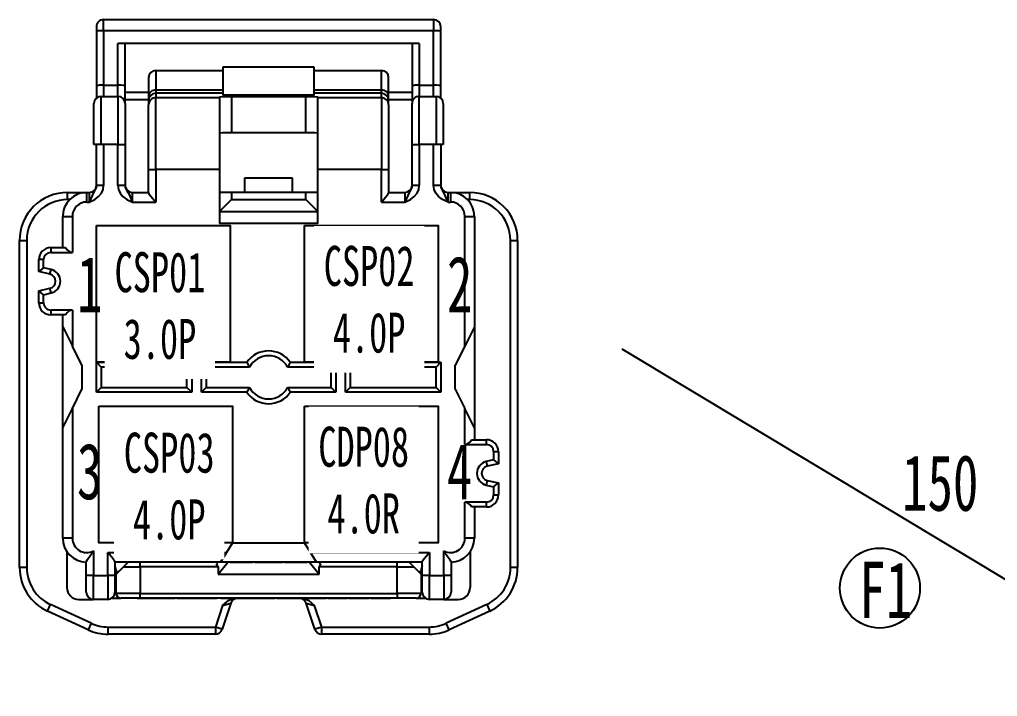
# Model space of a CAD drawing. Header units: millimetres. Extents: x 3853 to 7217, y 3585 to 4426.
# Drawn here: x 4837.8 to 4898.9, y 3839.9 to 3882.2 of the extents above; entities that cross this region are included whole.
import ezdxf

# ---------------------------------------------------------------- set-up
doc = ezdxf.new("R2010")
doc.units = ezdxf.units.MM
doc.layers.add('_0', color=7, linetype='Continuous', lineweight=25)
doc.styles.add('标准', font='', dxfattribs={"width": 0.667})
doc.styles.get('标准').set_extended_font_data('SimSun')

msp = doc.modelspace()

# ---------------------------------------------------------------- linework, layer by layer
at = {"layer": '_0', "lineweight": -2}
for p, q in [((4843.039, 3882.208), (4863.664, 3882.208)), ((4843.039, 3881.51), (4843.039, 3882.208)), ((4863.664, 3882.208), (4863.664, 3881.51)), ((4842.589, 3881.758), (4842.589, 3881.479)), ((4863.664, 3881.51), (4843.039, 3881.51)), ((4843.039, 3881.51), (4843.039, 3878.106)), ((4863.664, 3878.106), (4863.664, 3881.51)), ((4864.114, 3881.479), (4864.114, 3881.758)), ((4842.589, 3881.479), (4842.589, 3878.074)), ((4864.114, 3878.074), (4864.114, 3881.479)), ((4843.939, 3878.106), (4843.939, 3880.708)), ((4862.764, 3880.708), (4843.939, 3880.708)), ((4844.389, 3878.074), (4844.389, 3880.708)), ((4862.314, 3880.708), (4862.314, 3878.074)), ((4862.764, 3880.708), (4862.764, 3878.106)), ((4850.501, 3879.238), (4850.501, 3877.483)), ((4856.201, 3879.238), (4850.501, 3879.238)), ((4856.201, 3877.483), (4856.201, 3879.238)), ((4845.851, 3878.578), (4845.851, 3877.427)), ((4846.301, 3879.028), (4850.501, 3879.028)), ((4846.301, 3879.028), (4846.301, 3877.813)), ((4856.201, 3879.028), (4860.401, 3879.028)), ((4860.401, 3877.813), (4860.401, 3879.028)), ((4860.851, 3877.427), (4860.851, 3878.578)), ((4842.589, 3878.074), (4842.589, 3877.294)), ((4843.039, 3878.106), (4843.939, 3878.106)), ((4843.039, 3878.106), (4843.039, 3877.408)), ((4843.939, 3877.408), (4843.939, 3878.106)), ((4844.389, 3876.96), (4844.389, 3878.074)), ((4862.314, 3878.074), (4862.314, 3876.958)), ((4862.764, 3878.106), (4863.664, 3878.106)), ((4862.764, 3878.106), (4862.764, 3877.408)), ((4863.664, 3877.408), (4863.664, 3878.106)), ((4864.114, 3877.294), (4864.114, 3878.074)), ((4842.889, 3877.408), (4843.939, 3877.408)), ((4842.889, 3874.408), (4842.889, 3877.408)), ((4843.939, 3877.408), (4843.939, 3874.408)), ((4844.389, 3877.668), (4845.851, 3877.668)), ((4845.851, 3877.647), (4844.389, 3877.647)), ((4845.851, 3877.427), (4845.851, 3877.152)), ((4846.301, 3877.813), (4846.301, 3877.602)), ((4846.301, 3877.813), (4850.501, 3877.813)), ((4850.501, 3877.602), (4846.301, 3877.602)), ((4846.301, 3877.602), (4846.301, 3877.333)), ((4846.301, 3877.333), (4850.276, 3877.333)), ((4846.301, 3872.834), (4846.301, 3877.333)), ((4850.276, 3877.333), (4850.276, 3877.366)), ((4850.276, 3877.333), (4850.276, 3872.834)), ((4856.201, 3877.483), (4850.501, 3877.483)), ((4851.026, 3877.376), (4851.026, 3875.126)), ((4855.676, 3877.376), (4851.026, 3877.376)), ((4855.676, 3875.126), (4855.676, 3877.376)), ((4856.201, 3877.813), (4860.401, 3877.813)), ((4860.401, 3877.602), (4856.201, 3877.602)), ((4856.426, 3877.366), (4856.426, 3877.333)), ((4856.426, 3872.834), (4856.426, 3877.333)), ((4856.426, 3877.333), (4860.401, 3877.333)), ((4860.401, 3877.602), (4860.401, 3877.813)), ((4860.401, 3877.333), (4860.401, 3877.602)), ((4860.401, 3877.333), (4860.401, 3872.834)), ((4860.851, 3877.668), (4862.314, 3877.668)), ((4862.314, 3877.647), (4860.851, 3877.647)), ((4860.851, 3877.152), (4860.851, 3877.427)), ((4862.764, 3877.408), (4863.814, 3877.408)), ((4862.764, 3874.408), (4862.764, 3877.408)), ((4863.814, 3877.408), (4863.814, 3874.408)), ((4842.439, 3874.408), (4842.439, 3876.958)), ((4845.851, 3877.197), (4844.389, 3877.197)), ((4844.389, 3876.958), (4844.389, 3874.408)), ((4845.851, 3877.152), (4845.851, 3876.883)), ((4845.851, 3872.834), (4845.851, 3876.883)), ((4862.314, 3877.197), (4860.851, 3877.197)), ((4860.851, 3876.883), (4860.851, 3877.152)), ((4860.851, 3876.883), (4860.851, 3872.834)), ((4862.314, 3874.408), (4862.314, 3876.958)), ((4864.264, 3876.958), (4864.264, 3874.408)), ((4855.676, 3875.126), (4851.026, 3875.126)), ((4842.889, 3874.408), (4842.439, 3874.408)), ((4842.589, 3871.847), (4842.589, 3874.408)), ((4843.039, 3874.408), (4842.889, 3874.408)), ((4843.939, 3874.408), (4843.039, 3874.408)), ((4843.039, 3874.408), (4843.039, 3871.847)), ((4843.939, 3871.847), (4843.939, 3874.408)), ((4843.939, 3874.408), (4844.389, 3874.408)), ((4844.389, 3874.408), (4844.389, 3871.847)), ((4862.314, 3871.847), (4862.314, 3874.408)), ((4862.314, 3874.408), (4862.764, 3874.408)), ((4862.764, 3874.408), (4862.764, 3871.847)), ((4863.664, 3874.408), (4862.764, 3874.408)), ((4863.664, 3871.847), (4863.664, 3874.408)), ((4863.814, 3874.408), (4863.664, 3874.408)), ((4864.264, 3874.408), (4863.814, 3874.408)), ((4864.114, 3874.408), (4864.114, 3871.847)), ((4845.851, 3872.834), (4846.301, 3872.834)), ((4845.851, 3871.389), (4845.851, 3872.834)), ((4850.276, 3872.834), (4846.301, 3872.834)), ((4846.301, 3872.834), (4846.301, 3870.808)), ((4850.276, 3872.834), (4850.276, 3869.458)), ((4860.401, 3872.834), (4856.426, 3872.834)), ((4856.426, 3869.458), (4856.426, 3872.834)), ((4860.401, 3870.808), (4860.401, 3872.834)), ((4860.401, 3872.834), (4860.851, 3872.834)), ((4860.851, 3872.834), (4860.851, 3871.389)), ((4843.039, 3871.847), (4842.589, 3871.847)), ((4844.389, 3871.847), (4843.939, 3871.847)), ((4854.851, 3872.308), (4851.851, 3872.308)), ((4851.851, 3872.308), (4851.851, 3871.408)), ((4854.851, 3871.408), (4854.851, 3872.308)), ((4862.764, 3871.847), (4862.314, 3871.847)), ((4864.114, 3871.847), (4863.664, 3871.847)), ((4840.789, 3871.408), (4841.989, 3871.408)), ((4840.789, 3870.958), (4840.789, 3871.408)), ((4841.989, 3871.408), (4842.139, 3871.408)), ((4841.989, 3870.808), (4841.989, 3871.408)), ((4842.139, 3871.408), (4842.139, 3870.808)), ((4844.839, 3871.408), (4845.851, 3871.408)), ((4844.839, 3870.808), (4844.839, 3871.408)), ((4851.026, 3871.408), (4850.276, 3871.408)), ((4855.676, 3871.408), (4851.026, 3871.408)), ((4851.026, 3871.408), (4851.026, 3870.958)), ((4856.426, 3871.408), (4855.676, 3871.408)), ((4855.676, 3870.958), (4855.676, 3871.408)), ((4860.851, 3871.408), (4861.864, 3871.408)), ((4861.864, 3871.408), (4861.864, 3870.808)), ((4864.564, 3871.408), (4864.714, 3871.408)), ((4864.564, 3870.808), (4864.564, 3871.408)), ((4864.714, 3871.408), (4864.714, 3870.808)), ((4864.714, 3871.408), (4865.914, 3871.408)), ((4865.914, 3871.408), (4865.914, 3870.958)), ((4840.918, 3870.958), (4840.789, 3870.958)), ((4841.989, 3870.808), (4842.139, 3870.808)), ((4844.839, 3870.808), (4846.301, 3870.808)), ((4851.026, 3870.958), (4850.277, 3870.209)), ((4851.026, 3870.958), (4855.676, 3870.958)), ((4855.676, 3870.958), (4856.426, 3870.209)), ((4860.401, 3870.808), (4861.864, 3870.808)), ((4864.564, 3870.808), (4864.714, 3870.808)), ((4865.914, 3870.958), (4865.785, 3870.958)), ((4840.489, 3869.908), (4841.089, 3869.908)), ((4840.489, 3867.958), (4840.489, 3869.908)), ((4841.089, 3869.908), (4841.089, 3867.658)), ((4850.276, 3870.208), (4856.426, 3870.208)), ((4865.614, 3861.808), (4865.614, 3869.908)), ((4865.614, 3869.908), (4866.214, 3869.908)), ((4866.214, 3869.908), (4866.214, 3863.008)), ((4856.426, 3869.458), (4850.276, 3869.458)), ((4837.789, 3868.408), (4838.239, 3868.408)), ((4837.789, 3847.978), (4837.789, 3868.408)), ((4838.239, 3868.408), (4838.239, 3847.978)), ((4868.464, 3847.978), (4868.464, 3868.408)), ((4868.464, 3868.408), (4868.914, 3868.408)), ((4868.914, 3868.408), (4868.914, 3847.978)), ((4839.739, 3867.958), (4840.667, 3867.958)), ((4839.739, 3867.958), (4839.739, 3867.658)), ((4839.739, 3867.658), (4841.089, 3867.658)), ((4839.289, 3867.208), (4838.989, 3867.208)), ((4838.989, 3866.458), (4838.989, 3867.208)), ((4839.289, 3866.697), (4839.289, 3867.208)), ((4839.289, 3866.697), (4838.989, 3866.458)), ((4839.69, 3866.297), (4838.989, 3866.458)), ((4839.757, 3866.589), (4839.289, 3866.697)), ((4839.69, 3866.297), (4839.757, 3866.589)), ((4838.989, 3865.258), (4839.69, 3865.42)), ((4839.289, 3865.019), (4838.989, 3865.258)), ((4838.989, 3864.508), (4838.989, 3865.258)), ((4839.289, 3865.019), (4839.757, 3865.127)), ((4839.289, 3864.508), (4839.289, 3865.019)), ((4839.757, 3865.127), (4839.69, 3865.42)), ((4838.989, 3864.508), (4839.289, 3864.508)), ((4841.089, 3864.058), (4839.739, 3864.058)), ((4839.739, 3864.058), (4839.739, 3863.758)), ((4841.089, 3864.058), (4841.089, 3861.808)), ((4840.667, 3863.758), (4839.739, 3863.758)), ((4840.489, 3863.008), (4840.489, 3863.758)), ((4840.489, 3863.008), (4841.089, 3861.808)), ((4840.489, 3856.708), (4840.489, 3863.008)), ((4866.214, 3863.008), (4865.614, 3861.808)), ((4866.214, 3863.008), (4866.214, 3856.708)), ((4841.689, 3860.608), (4841.089, 3861.808)), ((4865.614, 3861.808), (4865.014, 3860.608)), ((4842.589, 3860.796), (4848.551, 3860.796)), ((4842.589, 3858.921), (4842.589, 3860.796)), ((4842.589, 3860.796), (4842.889, 3860.496)), ((4848.551, 3860.796), (4848.252, 3860.496)), ((4848.551, 3860.796), (4848.551, 3858.921)), ((4849.151, 3858.921), (4849.151, 3860.796)), ((4849.151, 3860.796), (4851.994, 3860.796)), ((4849.151, 3860.796), (4849.451, 3860.496)), ((4854.709, 3860.796), (4857.551, 3860.796)), ((4857.551, 3860.796), (4857.252, 3860.496)), ((4857.551, 3860.796), (4857.551, 3858.921)), ((4858.151, 3858.921), (4858.151, 3860.796)), ((4858.151, 3860.796), (4864.114, 3860.796)), ((4858.151, 3860.796), (4858.451, 3860.496)), ((4864.114, 3860.796), (4863.814, 3860.496)), ((4864.114, 3860.796), (4864.114, 3858.921)), ((4841.689, 3860.608), (4841.689, 3859.108)), ((4842.889, 3860.496), (4842.889, 3859.221)), ((4848.251, 3860.496), (4842.889, 3860.496)), ((4848.251, 3859.221), (4848.251, 3860.496)), ((4849.451, 3860.496), (4849.451, 3859.221)), ((4852.161, 3860.496), (4849.451, 3860.496)), ((4857.251, 3860.496), (4854.541, 3860.496)), ((4857.251, 3859.221), (4857.251, 3860.496)), ((4858.451, 3860.496), (4858.451, 3859.221)), ((4863.814, 3860.496), (4858.451, 3860.496)), ((4863.814, 3859.221), (4863.814, 3860.496)), ((4865.014, 3859.108), (4865.014, 3860.608)), ((4841.089, 3857.908), (4841.689, 3859.108)), ((4842.589, 3858.921), (4842.889, 3859.22)), ((4848.551, 3858.921), (4842.589, 3858.921)), ((4842.889, 3859.221), (4848.251, 3859.221)), ((4848.551, 3858.921), (4848.252, 3859.22)), ((4849.151, 3858.921), (4849.451, 3859.22)), ((4851.994, 3858.921), (4849.151, 3858.921)), ((4849.451, 3859.221), (4852.161, 3859.221)), ((4854.541, 3859.221), (4857.251, 3859.221)), ((4857.551, 3858.921), (4854.709, 3858.921)), ((4857.551, 3858.921), (4857.252, 3859.22)), ((4858.151, 3858.921), (4858.451, 3859.22)), ((4864.114, 3858.921), (4858.151, 3858.921)), ((4858.451, 3859.221), (4863.814, 3859.221)), ((4864.114, 3858.921), (4863.814, 3859.22)), ((4865.014, 3859.108), (4865.614, 3857.908)), ((4840.489, 3856.708), (4841.089, 3857.908)), ((4841.089, 3857.908), (4841.089, 3849.808)), ((4865.614, 3855.658), (4865.614, 3857.908)), ((4866.214, 3856.708), (4865.614, 3857.908)), ((4840.489, 3849.808), (4840.489, 3856.708)), ((4866.214, 3856.708), (4866.214, 3855.958)), ((4866.036, 3855.958), (4866.964, 3855.958)), ((4866.964, 3855.658), (4866.964, 3855.958)), ((4865.614, 3855.658), (4866.964, 3855.658)), ((4867.414, 3854.697), (4866.946, 3854.589)), ((4867.414, 3855.208), (4867.414, 3854.697)), ((4867.714, 3855.208), (4867.414, 3855.208)), ((4867.414, 3854.697), (4867.714, 3854.458)), ((4867.714, 3855.208), (4867.714, 3854.458)), ((4866.946, 3854.589), (4867.013, 3854.297)), ((4867.714, 3854.458), (4867.013, 3854.297)), ((4867.013, 3853.42), (4866.946, 3853.127)), ((4867.013, 3853.42), (4867.714, 3853.258)), ((4866.946, 3853.127), (4867.414, 3853.019)), ((4867.414, 3853.019), (4867.714, 3853.258)), ((4867.414, 3853.019), (4867.414, 3852.508)), ((4867.714, 3853.258), (4867.714, 3852.508)), ((4867.414, 3852.508), (4867.714, 3852.508)), ((4865.614, 3849.808), (4865.614, 3852.058)), ((4866.964, 3852.058), (4865.614, 3852.058)), ((4866.964, 3851.758), (4866.036, 3851.758)), ((4866.214, 3851.758), (4866.214, 3849.808)), ((4866.964, 3851.758), (4866.964, 3852.058)), ((4841.089, 3849.808), (4840.489, 3849.808)), ((4866.214, 3849.808), (4865.614, 3849.808)), ((4851.101, 3849.508), (4850.726, 3848.908)), ((4851.101, 3849.508), (4855.601, 3849.508)), ((4855.976, 3848.908), (4855.601, 3849.508)), ((4840.751, 3848.96), (4840.751, 3846.733)), ((4842.401, 3849.008), (4842.401, 3847.483)), ((4843.301, 3847.483), (4843.301, 3848.908)), ((4843.301, 3848.908), (4850.726, 3848.908)), ((4850.726, 3848.908), (4850.351, 3848.308)), ((4855.976, 3848.908), (4863.401, 3848.908)), ((4856.351, 3848.308), (4855.976, 3848.908)), ((4863.401, 3848.908), (4863.401, 3847.483)), ((4864.301, 3847.483), (4864.301, 3849.008)), ((4865.951, 3848.96), (4865.951, 3846.733)), ((4838.239, 3847.978), (4837.789, 3847.978)), ((4841.951, 3847.483), (4841.951, 3848.328)), ((4843.751, 3848.327), (4843.751, 3847.483)), ((4850.351, 3848.308), (4843.751, 3848.308)), ((4843.826, 3848.308), (4843.751, 3848.27)), ((4844.276, 3848.008), (4843.826, 3847.558)), ((4844.576, 3848.308), (4844.276, 3848.008)), ((4844.276, 3848.008), (4845.326, 3848.008)), ((4845.326, 3848.008), (4845.326, 3848.308)), ((4850.201, 3848.008), (4845.326, 3848.008)), ((4845.326, 3848.008), (4845.326, 3846.358)), ((4850.201, 3848.308), (4849.976, 3848.308)), ((4850.201, 3848.308), (4850.105, 3848.212)), ((4850.201, 3848.008), (4850.105, 3848.212)), ((4850.201, 3847.558), (4850.801, 3848.308)), ((4850.201, 3848.008), (4850.201, 3847.558)), ((4856.351, 3848.308), (4850.351, 3848.308)), ((4850.951, 3848.308), (4850.801, 3848.308)), ((4850.951, 3848.308), (4852.351, 3848.308)), ((4852.49, 3848.308), (4852.351, 3848.308)), ((4852.49, 3848.308), (4852.711, 3848.308)), ((4852.711, 3848.308), (4853.126, 3848.308)), ((4853.126, 3848.308), (4853.576, 3848.308)), ((4853.576, 3848.308), (4853.992, 3848.308)), ((4853.992, 3848.308), (4854.213, 3848.308)), ((4854.351, 3848.308), (4854.213, 3848.308)), ((4854.351, 3848.308), (4855.751, 3848.308)), ((4855.901, 3848.308), (4855.751, 3848.308)), ((4855.901, 3848.308), (4856.501, 3847.558)), ((4862.951, 3848.308), (4856.351, 3848.308)), ((4856.726, 3848.308), (4856.501, 3848.308)), ((4856.501, 3848.308), (4856.597, 3848.212)), ((4856.597, 3848.212), (4856.501, 3848.008)), ((4856.501, 3847.558), (4856.501, 3848.008)), ((4861.376, 3848.008), (4856.501, 3848.008)), ((4861.376, 3848.008), (4861.376, 3848.308)), ((4861.376, 3848.008), (4862.426, 3848.008)), ((4861.376, 3846.358), (4861.376, 3848.008)), ((4862.426, 3848.008), (4862.126, 3848.308)), ((4862.426, 3848.008), (4862.876, 3847.558)), ((4862.951, 3848.27), (4862.877, 3848.308)), ((4862.951, 3847.483), (4862.951, 3848.327)), ((4864.751, 3848.328), (4864.751, 3847.483)), ((4868.914, 3847.978), (4868.464, 3847.978)), ((4842.401, 3847.483), (4841.951, 3847.483)), ((4841.951, 3846.433), (4841.951, 3847.483)), ((4842.401, 3847.483), (4843.301, 3847.483)), ((4842.401, 3845.983), (4842.401, 3847.483)), ((4843.301, 3847.483), (4843.301, 3845.983)), ((4843.751, 3847.483), (4843.301, 3847.483)), ((4843.751, 3847.483), (4843.751, 3846.433)), ((4843.826, 3847.408), (4843.751, 3847.443)), ((4843.976, 3847.708), (4843.826, 3847.708)), ((4843.826, 3847.708), (4843.826, 3847.558)), ((4843.826, 3846.358), (4843.826, 3847.558)), ((4850.201, 3847.558), (4856.501, 3847.558)), ((4862.876, 3847.708), (4862.726, 3847.708)), ((4862.876, 3847.558), (4862.876, 3847.708)), ((4862.876, 3847.558), (4862.876, 3846.358)), ((4862.951, 3847.443), (4862.876, 3847.408)), ((4863.401, 3847.483), (4862.951, 3847.483)), ((4862.951, 3846.433), (4862.951, 3847.483)), ((4863.401, 3847.483), (4864.301, 3847.483)), ((4863.401, 3845.983), (4863.401, 3847.483)), ((4864.301, 3847.483), (4864.301, 3845.983)), ((4864.751, 3847.483), (4864.301, 3847.483)), ((4864.751, 3847.483), (4864.751, 3846.433)), ((4843.55, 3846.058), (4844.126, 3846.058)), ((4845.326, 3846.358), (4843.826, 3846.358)), ((4845.326, 3846.058), (4844.126, 3846.058)), ((4845.139, 3846.058), (4845.152, 3846.058)), ((4845.152, 3846.058), (4845.177, 3846.058)), ((4845.177, 3846.058), (4845.228, 3846.058)), ((4845.228, 3846.058), (4845.279, 3846.058)), ((4845.279, 3846.058), (4845.305, 3846.058)), ((4845.305, 3846.058), (4845.356, 3846.058)), ((4845.326, 3846.358), (4861.376, 3846.358)), ((4845.326, 3846.058), (4845.326, 3846.358)), ((4861.376, 3846.058), (4845.326, 3846.058)), ((4845.356, 3846.058), (4845.394, 3846.058)), ((4845.394, 3846.058), (4845.433, 3846.058)), ((4845.433, 3846.058), (4845.466, 3846.058)), ((4845.466, 3846.058), (4845.765, 3846.058)), ((4845.765, 3846.058), (4845.821, 3846.058)), ((4845.821, 3846.058), (4845.888, 3846.058)), ((4845.888, 3846.058), (4845.986, 3846.058)), ((4845.976, 3846.058), (4846.307, 3846.058)), ((4846.307, 3846.058), (4846.339, 3846.058)), ((4846.344, 3846.058), (4846.412, 3846.058)), ((4846.412, 3846.058), (4846.467, 3846.058)), ((4846.467, 3846.058), (4846.518, 3846.058)), ((4846.518, 3846.058), (4846.544, 3846.058)), ((4846.544, 3846.058), (4846.556, 3846.058)), ((4846.556, 3846.058), (4846.641, 3846.058)), ((4846.641, 3846.058), (4846.725, 3846.058)), ((4846.725, 3846.058), (4846.81, 3846.058)), ((4846.81, 3846.058), (4846.86, 3846.058)), ((4846.814, 3846.058), (4846.961, 3846.058)), ((4846.86, 3846.058), (4846.894, 3846.058)), ((4846.961, 3846.058), (4846.973, 3846.058)), ((4846.973, 3846.058), (4846.995, 3846.058)), ((4846.995, 3846.058), (4847.029, 3846.058)), ((4847.029, 3846.058), (4847.085, 3846.058)), ((4847.085, 3846.058), (4847.141, 3846.058)), ((4847.141, 3846.058), (4847.186, 3846.058)), ((4847.186, 3846.058), (4847.243, 3846.058)), ((4847.243, 3846.058), (4847.299, 3846.058)), ((4847.299, 3846.058), (4847.333, 3846.058)), ((4847.333, 3846.058), (4847.344, 3846.058)), ((4847.344, 3846.058), (4847.366, 3846.058)), ((4847.366, 3846.058), (4847.514, 3846.058)), ((4847.62, 3846.058), (4847.651, 3846.058)), ((4847.651, 3846.058), (4847.683, 3846.058)), ((4847.683, 3846.058), (4847.721, 3846.058)), ((4847.721, 3846.058), (4847.779, 3846.058)), ((4847.779, 3846.058), (4847.798, 3846.058)), ((4847.798, 3846.058), (4847.969, 3846.058)), ((4847.969, 3846.058), (4848.001, 3846.058)), ((4848.001, 3846.058), (4848.352, 3846.058)), ((4848.352, 3846.058), (4848.364, 3846.058)), ((4848.364, 3846.058), (4848.369, 3846.058)), ((4848.369, 3846.058), (4848.385, 3846.058)), ((4848.385, 3846.058), (4848.429, 3846.058)), ((4848.429, 3846.058), (4848.463, 3846.058)), ((4848.463, 3846.058), (4848.529, 3846.058)), ((4848.529, 3846.058), (4848.585, 3846.058)), ((4848.585, 3846.058), (4848.607, 3846.058)), ((4848.607, 3846.058), (4848.623, 3846.058)), ((4848.623, 3846.058), (4848.656, 3846.058)), ((4848.656, 3846.058), (4848.689, 3846.058)), ((4848.689, 3846.058), (4848.756, 3846.058)), ((4848.756, 3846.058), (4848.806, 3846.058)), ((4848.806, 3846.058), (4848.867, 3846.058)), ((4848.867, 3846.058), (4848.906, 3846.058)), ((4848.906, 3846.058), (4848.929, 3846.058)), ((4848.929, 3846.058), (4848.946, 3846.058)), ((4848.946, 3846.058), (4848.972, 3846.058)), ((4848.972, 3846.058), (4849.023, 3846.058)), ((4849.023, 3846.058), (4849.087, 3846.058)), ((4849.087, 3846.058), (4849.138, 3846.058)), ((4849.138, 3846.058), (4849.176, 3846.058)), ((4849.176, 3846.058), (4849.189, 3846.058)), ((4849.183, 3846.058), (4849.308, 3846.058)), ((4849.308, 3846.058), (4849.433, 3846.058)), ((4849.433, 3846.058), (4849.683, 3846.058)), ((4849.683, 3846.058), (4849.808, 3846.058)), ((4849.808, 3846.058), (4849.933, 3846.058)), ((4849.933, 3846.058), (4850.026, 3846.058)), ((4850.026, 3846.058), (4850.089, 3846.058)), ((4850.089, 3846.058), (4850.12, 3846.058)), ((4850.37, 3846.058), (4850.445, 3846.058)), ((4850.445, 3846.058), (4850.651, 3846.058)), ((4850.651, 3846.058), (4851.133, 3846.058)), ((4851.133, 3846.058), (4851.614, 3846.058)), ((4851.383, 3846.056), (4851.42, 3846.058)), ((4851.411, 3846.058), (4851.393, 3846.058)), ((4851.614, 3846.058), (4851.82, 3846.058)), ((4851.82, 3846.058), (4851.923, 3846.058)), ((4851.923, 3846.058), (4852.405, 3846.058)), ((4852.405, 3846.058), (4852.458, 3846.058)), ((4852.458, 3846.058), (4852.489, 3846.058)), ((4852.489, 3846.058), (4852.508, 3846.058)), ((4852.508, 3846.058), (4852.576, 3846.058)), ((4852.576, 3846.058), (4852.68, 3846.058)), ((4852.68, 3846.058), (4852.851, 3846.058)), ((4852.851, 3846.058), (4853.023, 3846.058)), ((4853.023, 3846.058), (4853.23, 3846.058)), ((4853.23, 3846.058), (4853.401, 3846.058)), ((4853.401, 3846.058), (4853.573, 3846.058)), ((4853.573, 3846.058), (4853.676, 3846.058)), ((4853.676, 3846.058), (4853.745, 3846.058)), ((4853.848, 3846.058), (4853.917, 3846.058)), ((4853.917, 3846.058), (4854.02, 3846.058)), ((4854.02, 3846.058), (4854.192, 3846.058)), ((4854.192, 3846.058), (4854.364, 3846.058)), ((4854.364, 3846.058), (4854.536, 3846.058)), ((4854.536, 3846.058), (4854.708, 3846.058)), ((4854.708, 3846.058), (4854.88, 3846.058)), ((4854.88, 3846.058), (4854.983, 3846.058)), ((4854.983, 3846.058), (4855.051, 3846.058)), ((4855.051, 3846.058), (4855.086, 3846.058)), ((4855.086, 3846.058), (4855.189, 3846.058)), ((4855.189, 3846.058), (4855.395, 3846.058)), ((4855.32, 3846.056), (4855.283, 3846.058)), ((4855.292, 3846.058), (4855.31, 3846.058)), ((4855.395, 3846.058), (4855.601, 3846.058)), ((4855.601, 3846.058), (4855.676, 3846.058)), ((4855.676, 3846.058), (4855.705, 3846.058)), ((4855.705, 3846.058), (4855.773, 3846.058)), ((4855.773, 3846.058), (4855.876, 3846.058)), ((4855.876, 3846.058), (4856.048, 3846.058)), ((4856.048, 3846.058), (4856.22, 3846.058)), ((4856.22, 3846.058), (4856.426, 3846.058)), ((4856.426, 3846.058), (4856.598, 3846.058)), ((4856.598, 3846.058), (4856.77, 3846.058)), ((4856.77, 3846.058), (4856.873, 3846.058)), ((4856.873, 3846.058), (4856.942, 3846.058)), ((4856.942, 3846.058), (4856.949, 3846.058)), ((4857.045, 3846.058), (4856.949, 3846.058)), ((4857.045, 3846.058), (4857.114, 3846.058)), ((4857.114, 3846.058), (4857.217, 3846.058)), ((4857.217, 3846.058), (4857.389, 3846.058)), ((4857.389, 3846.058), (4857.561, 3846.058)), ((4857.561, 3846.058), (4857.767, 3846.058)), ((4857.767, 3846.058), (4857.939, 3846.058)), ((4857.939, 3846.058), (4858.111, 3846.058)), ((4858.111, 3846.058), (4858.214, 3846.058)), ((4858.214, 3846.058), (4858.283, 3846.058)), ((4858.364, 3846.058), (4858.283, 3846.058)), ((4858.364, 3846.058), (4858.386, 3846.058)), ((4858.386, 3846.058), (4858.42, 3846.058)), ((4858.42, 3846.058), (4858.489, 3846.058)), ((4858.489, 3846.058), (4858.592, 3846.058)), ((4858.592, 3846.058), (4858.73, 3846.058)), ((4858.73, 3846.058), (4858.867, 3846.058)), ((4858.867, 3846.058), (4859.142, 3846.058)), ((4859.142, 3846.058), (4859.28, 3846.058)), ((4859.28, 3846.058), (4859.417, 3846.058)), ((4859.417, 3846.058), (4859.52, 3846.058)), ((4859.52, 3846.058), (4859.589, 3846.058)), ((4859.589, 3846.058), (4859.623, 3846.058)), ((4859.682, 3846.058), (4859.623, 3846.058)), ((4859.726, 3846.058), (4859.682, 3846.058)), ((4859.726, 3846.058), (4860.964, 3846.058)), ((4861.03, 3846.058), (4860.964, 3846.058)), ((4861.205, 3846.058), (4861.03, 3846.058)), ((4861.376, 3846.058), (4861.205, 3846.058)), ((4862.876, 3846.358), (4861.376, 3846.358)), ((4861.376, 3846.358), (4861.376, 3846.058)), ((4862.576, 3846.058), (4861.376, 3846.058)), ((4862.576, 3846.058), (4863.153, 3846.058)), ((4839.532, 3845.254), (4839.72, 3845.662)), ((4842.254, 3844.493), (4839.72, 3845.662)), ((4841.501, 3845.983), (4842.401, 3845.983)), ((4843.301, 3845.983), (4842.401, 3845.983)), ((4850.477, 3845.608), (4850.027, 3844.258)), ((4850.999, 3845.75), (4850.454, 3844.116)), ((4850.477, 3845.608), (4850.998, 3845.75)), ((4856.249, 3844.116), (4855.704, 3845.75)), ((4855.704, 3845.75), (4856.226, 3845.608)), ((4856.676, 3844.258), (4856.226, 3845.608)), ((4864.301, 3845.983), (4863.401, 3845.983)), ((4864.301, 3845.983), (4865.201, 3845.983)), ((4866.983, 3845.662), (4864.449, 3844.493)), ((4866.983, 3845.662), (4867.171, 3845.254)), ((4842.066, 3844.084), (4839.532, 3845.254)), ((4867.171, 3845.254), (4864.637, 3844.084)), ((4842.254, 3844.493), (4842.066, 3844.084)), ((4843.323, 3844.258), (4850.027, 3844.258)), ((4843.323, 3843.808), (4843.323, 3844.258)), ((4850.454, 3844.116), (4850.027, 3844.258)), ((4850.027, 3844.258), (4850.027, 3843.808)), ((4856.676, 3844.258), (4856.249, 3844.116)), ((4856.676, 3844.258), (4863.38, 3844.258)), ((4856.676, 3843.808), (4856.676, 3844.258)), ((4863.38, 3844.258), (4863.38, 3843.808)), ((4864.637, 3844.084), (4864.449, 3844.493)), ((4850.027, 3843.808), (4843.323, 3843.808)), ((4863.38, 3843.808), (4856.676, 3843.808))]:
    msp.add_line(p, q, dxfattribs=at)
at = {"layer": '_0', "lineweight": -3}
msp.add_line((4875.433, 3861.629), (4943.78, 3820.549), dxfattribs=at)
at = {"layer": '_0', "lineweight": -2}
for points in [[(4842.139, 3870.808), (4842.486, 3870.969), (4842.728, 3871.146), (4842.904, 3871.364), (4843.006, 3871.601), (4843.039, 3871.847)], [(4842.589, 3871.847), (4842.569, 3871.708), (4842.428, 3871.449), (4842.139, 3870.808)], [(4843.939, 3871.847), (4843.972, 3871.601), (4844.075, 3871.363), (4844.252, 3871.144), (4844.494, 3870.967), (4844.839, 3870.808)], [(4844.839, 3870.808), (4844.682, 3871.239), (4844.507, 3871.51), (4844.404, 3871.726), (4844.389, 3871.847)], [(4861.864, 3870.808), (4862.211, 3870.969), (4862.453, 3871.146), (4862.629, 3871.364), (4862.731, 3871.601), (4862.764, 3871.847)], [(4862.314, 3871.847), (4862.294, 3871.708), (4862.148, 3871.442), (4861.864, 3870.808)], [(4864.564, 3870.808), (4864.216, 3870.969), (4863.974, 3871.146), (4863.799, 3871.364), (4863.697, 3871.601), (4863.664, 3871.847)], [(4864.564, 3870.808), (4864.279, 3871.444), (4864.134, 3871.707), (4864.114, 3871.847)], [(4845.851, 3871.389), (4845.854, 3871.374), (4845.876, 3871.33), (4845.991, 3871.174), (4846.301, 3870.808)], [(4860.401, 3870.808), (4860.66, 3871.11), (4860.8, 3871.289), (4860.846, 3871.366), (4860.851, 3871.389)], [(4841.951, 3848.328), (4841.953, 3848.337), (4841.962, 3848.362), (4842.04, 3848.479), (4842.401, 3849.008)], [(4843.751, 3848.327), (4843.749, 3848.342), (4843.727, 3848.386), (4843.612, 3848.543), (4843.301, 3848.908)], [(4863.401, 3848.908), (4863.003, 3848.428), (4862.957, 3848.351), (4862.951, 3848.327)], [(4864.693, 3848.438), (4864.392, 3848.856), (4864.301, 3849.008)], [(4850.477, 3845.608), (4850.842, 3845.905), (4851.075, 3846.02), (4851.299, 3846.058)], [(4855.404, 3846.058), (4855.628, 3846.02), (4855.861, 3845.905), (4856.226, 3845.608)]]:
    msp.add_lwpolyline(points, dxfattribs=at)
for points in [[(4842.589, 3869.351), (4850.943, 3869.351), (4850.943, 3860.796), (4842.589, 3860.796)], [(4855.601, 3869.351), (4863.955, 3869.351), (4863.955, 3860.796), (4855.601, 3860.796)], [(4842.748, 3858.064), (4851.101, 3858.064), (4851.101, 3849.508), (4842.748, 3849.508)], [(4855.601, 3858.064), (4863.955, 3858.064), (4863.955, 3849.508), (4855.601, 3849.508)]]:
    msp.add_lwpolyline(points, close=True, dxfattribs=at)
at = {"layer": '_0', "linetype": 'ByBlock', "lineweight": -3}
msp.add_circle((4891.55, 3846.692), 2.5, dxfattribs=at)
at = {"layer": '_0', "lineweight": -2}
for centre, radius, start, end in [((4843.039, 3881.758), 0.45, 90, 180.00001), ((4863.664, 3881.758), 0.45, 0, 90), ((4846.301, 3878.578), 0.45, 90, 179.99999), ((4860.401, 3878.578), 0.45, 0, 90), ((4842.889, 3876.958), 0.45, 90, 179.99999), ((4843.939, 3876.958), 0.45, 0, 90), ((4850.82, 3860.933), 16.443, 89.28119, 91.89362), ((4855.883, 3860.93), 16.446, 88.10676, 90.71873), ((4862.764, 3876.958), 0.45, 90, 180.00001), ((4863.814, 3876.958), 0.45, 0, 90), ((4850.823, 3858.382), 16.744, 89.30517, 91.86938), ((4855.882, 3858.665), 16.462, 88.10773, 90.71731), ((4842.139, 3871.858), 0.45, 270, 359.7321), ((4844.839, 3871.858), 0.45, 179.99999, 270), ((4861.864, 3871.858), 0.45, 270, 360), ((4864.564, 3871.858), 0.45, 179.99999, 270), ((4840.789, 3868.408), 3, 90, 180.00001), ((4841.989, 3869.908), 1.5, 90, 179.99999), ((4864.714, 3869.908), 1.5, 360, 90), ((4865.914, 3868.408), 3, 0, 90), ((4840.789, 3868.408), 2.55, 90, 179.99999), ((4841.989, 3869.908), 0.9, 90, 180.00001), ((4864.714, 3869.908), 0.9, 0, 90), ((4865.914, 3868.408), 2.55, 360, 90), ((4839.739, 3867.208), 0.75, 90, 179.99999), ((4839.739, 3867.208), 0.45, 90, 179.99999), ((4839.589, 3865.858), 0.45, 282.97224, 77.02776), ((4839.589, 3865.858), 0.75, 282.97224, 77.02776), ((4839.739, 3864.508), 0.75, 180.00001, 270), ((4839.739, 3864.508), 0.45, 179.99999, 270), ((4853.351, 3859.858), 1.65, 34.62354, 145.37646), ((4857.44, 3863.643), 6.146, 207.60106, 210.80316), ((4853.351, 3859.858), 1.35, 28.17864, 151.82136), ((4849.278, 3863.635), 6.128, 329.19295, 332.4042), ((4857.341, 3856.127), 6.033, 149.15797, 152.41984), ((4853.351, 3859.858), 1.65, 214.62354, 325.37646), ((4853.351, 3859.858), 1.35, 208.17864, 331.82136), ((4849.263, 3856.073), 6.146, 27.60106, 30.80317), ((4866.964, 3855.208), 0.75, 360, 90), ((4866.964, 3855.208), 0.45, 0, 90), ((4867.114, 3853.858), 0.75, 102.97224, 257.02776), ((4867.114, 3853.858), 0.45, 102.97224, 257.02776), ((4866.964, 3852.508), 0.45, 270, 0), ((4866.964, 3852.508), 0.75, 270, 0), ((4841.989, 3849.808), 1.5, 180.00001, 268.56745), ((4841.989, 3849.808), 0.9, 179.99999, 297.27962), ((4864.714, 3849.808), 0.9, 242.72039, 0), ((4864.714, 3849.808), 1.5, 271.43254, 0), ((4840.789, 3847.978), 3, 179.99999, 245.22486), ((4840.789, 3847.978), 2.55, 180.00001, 245.22486), ((4842.885, 3847.711), 0.941, 359.8442, 22.99509), ((4863.815, 3847.711), 0.939, 156.9747, 180.1978), ((4864.483, 3848.249), 0.281, 16.42325, 42.01821), ((4865.914, 3847.978), 2.55, 294.77514, 0), ((4865.914, 3847.978), 3, 294.77514, 0), ((4841.501, 3846.733), 0.75, 180.00001, 270), ((4865.201, 3846.733), 0.75, 270, 0), ((4842.401, 3846.433), 0.45, 180.00001, 270), ((4843.301, 3846.433), 0.45, 270, 0), ((4844.126, 3846.358), 0.3, 180.00001, 270), ((4851.426, 3845.608), 0.45, 95.43493, 161.56505), ((4855.277, 3845.608), 0.45, 18.43495, 84.56518), ((4862.576, 3846.358), 0.3, 270, 0), ((4863.401, 3846.433), 0.45, 180.00001, 270), ((4864.301, 3846.433), 0.45, 270, 0), ((4843.323, 3846.808), 2.55, 245.22486, 270), ((4863.38, 3846.808), 2.55, 270, 294.77514), ((4843.323, 3846.808), 3, 245.22486, 270), ((4850.027, 3844.258), 0.45, 270, 341.56505), ((4856.676, 3844.258), 0.45, 198.43495, 270), ((4863.38, 3846.808), 3, 270, 294.77514)]:
    msp.add_arc(centre, radius, start, end, dxfattribs=at)
for centre, major_axis, ratio, start_param, end_param in [((4843.039, 3881.479), (-0.45, 0), 0.069756, 4.712389, 6.283185), ((4863.664, 3881.479), (-0.45, 0), 0.069756, 3.141593, 4.712389), ((4843.039, 3878.074), (0.45, 0), 0.069756, 1.570796, 3.141593), ((4843.939, 3878.074), (0.45, 0), 0.069756, 0, 1.570796), ((4862.764, 3878.074), (0.45, 0), 0.069756, 1.570796, 3.141593), ((4863.664, 3878.074), (0.45, 0), 0.069756, 0, 1.570796), ((4846.301, 3877.427), (0.45, 0), 0.858903, 1.570796, 3.141593), ((4846.301, 3877.152), (-0.45, 0), 0.999901, 4.712389, 6.283185), ((4846.301, 3876.883), (0.45, 0), 0.999901, 1.570796, 3.141593), ((4860.401, 3877.427), (0.45, 0), 0.858903, 0, 1.570796), ((4860.401, 3877.152), (-0.45, 0), 0.999901, 3.141593, 4.712389), ((4860.401, 3876.883), (0.45, 0), 0.999901, 0, 1.570796), ((4841.089, 3868.697), (0, -1.039), 0.57735, 5.50377, 6.283185), ((4841.089, 3863.019), (0, -1.039), 0.57735, 3.141593, 3.921008), ((4865.614, 3856.697), (0, 1.039), 0.57735, 3.141593, 3.921008), ((4865.614, 3851.019), (0, 1.039), 0.57735, 5.50377, 6.283185)]:
    msp.add_ellipse(centre, major_axis=major_axis, ratio=ratio, start_param=start_param, end_param=end_param, dxfattribs=at)

# ---------------------------------------------------------------- texts
at = {"layer": '_0', "lineweight": 0, "char_height": 3.5, "attachment_point": 1, "style": '标准'}
for s, insert in [('1', (4841.377, 3867.421)), ('2', (4864.497, 3867.421)), ('3', (4841.377, 3855.739)), ('4', (4864.497, 3855.739))]:
    msp.add_mtext(s, dxfattribs=dict(at, insert=insert))
at = {"layer": '_0', "linetype": 'ByBlock', "lineweight": -3, "char_height": 3.5, "attachment_point": 1, "style": '标准'}
for s, insert, width in [('150', (4892.939, 3855.02), 15.15855), ('{\\W0.7;F1}', (4890.247, 3848.33), 2.49833)]:
    msp.add_mtext(s, dxfattribs=dict(at, insert=insert, width=width))

# ---------------------------------------------------------------- next in the draw order: texts
at = {"layer": '_0', "linetype": 'ByBlock', "lineweight": -3, "char_height": 2.5, "width": 4.39077, "attachment_point": 1, "style": '标准', "bg_fill": 2}
for s, insert in [('\\pxqc;{\\fFangSong_GB2312|b0|i0|c134|p2;CSP02\\P4.0P}', (4857.438, 3868.067)), ('\\pxqc;{\\fFangSong_GB2312|b0|i0|c134|p2;CSP01\\P3.0P}', (4844.367, 3867.676)), ('\\pxqc;{\\fFangSong_GB2312|b0|i0|c134|p2;CDP08\\P4.0R}', (4857.098, 3856.772)), ('\\pxqc;{\\fFangSong_GB2312|b0|i0|c134|p2;CSP03\\P4.0P}', (4844.946, 3856.4))]:
    msp.add_mtext(s, dxfattribs=dict(at, insert=insert))

doc.saveas('drawing.dxf')
